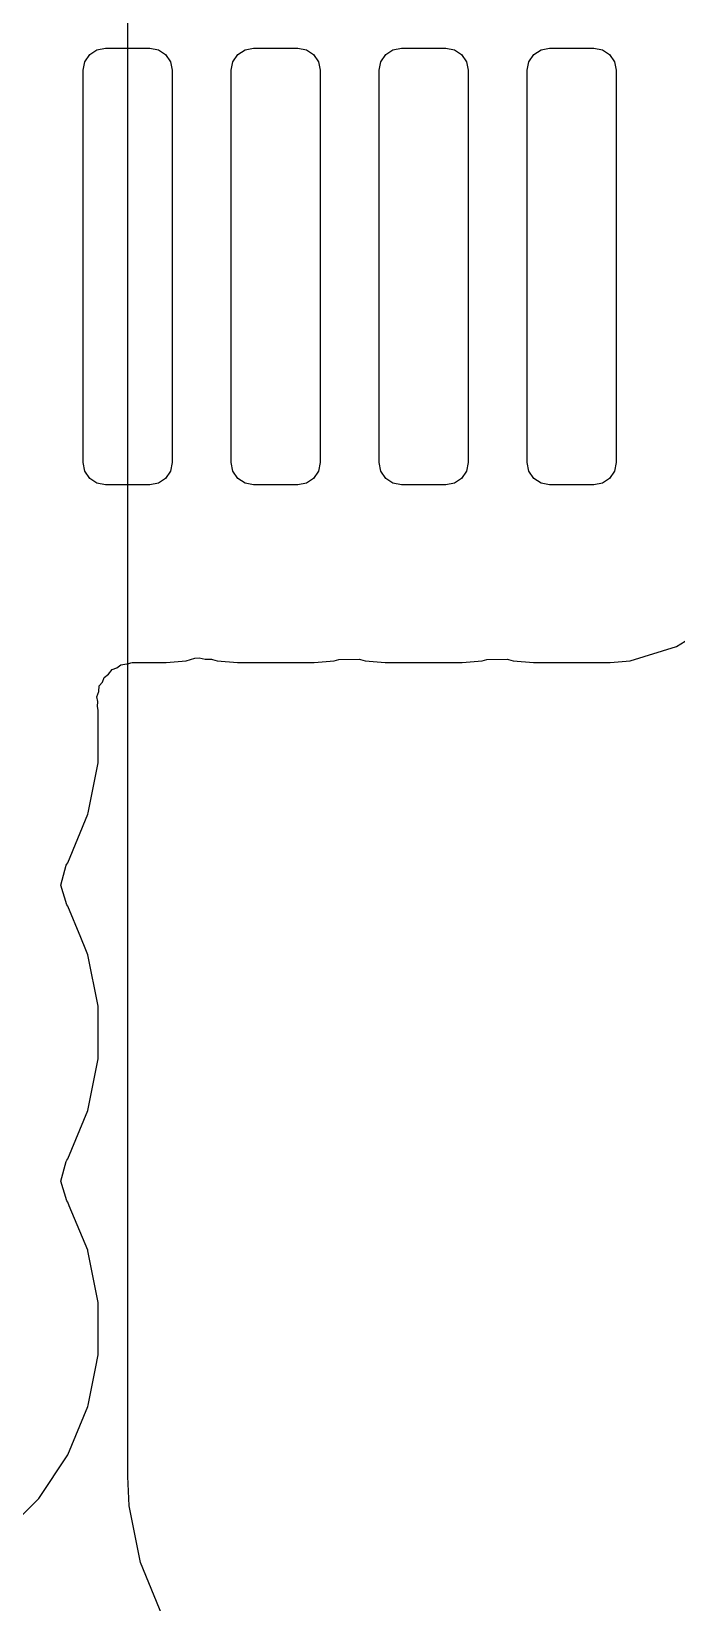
# Model space of a CAD drawing. Header units: inches. Extents: x 1.3 to 5.24, y -7.03 to -1.12.
# Drawn here: x 3.9833 to 4.0691, y -3.4223 to -3.2133 of the extents above; entities that cross this region are included whole.
import ezdxf

# ---------------------------------------------------------------- set-up
doc = ezdxf.new("R2010")
doc.units = ezdxf.units.IN
doc.header["$MEASUREMENT"] = 0
for name, color, linetype, true_color in [('F.Cu', 13, 'CONTINUOUS', 0xc83434), ('F.Mask', 201, 'CONTINUOUS', 0xd864ff), ('F.Paste', 253, 'CONTINUOUS', 0xb4a09a), ('In2.Cu', 33, 'CONTINUOUS', 0xce7d2c)]:
    doc.layers.add(name, color=color, linetype=linetype, true_color=true_color)

msp = doc.modelspace()

# ---------------------------------------------------------------- linework, layer by layer
at = {"layer": 'F.Cu', "linetype": 'CONTINUOUS'}
for p, q in [((3.99016, -3.2185), (3.99038, -3.21737)), ((3.99038, -3.21737), (3.99102, -3.21642)), ((3.99102, -3.21642), (3.99198, -3.21578)), ((3.99198, -3.21578), (3.99311, -3.21555)), ((3.99311, -3.21555), (3.99902, -3.21555)), ((3.99902, -3.21555), (4.00015, -3.21578)), ((4.00015, -3.21578), (4.0011, -3.21642)), ((4.0011, -3.21642), (4.00174, -3.21737)), ((4.00174, -3.21737), (4.00197, -3.2185)), ((4.00984, -3.2185), (4.01007, -3.21737)), ((4.01007, -3.21737), (4.01071, -3.21642)), ((4.01071, -3.21642), (4.01167, -3.21578)), ((4.01167, -3.21578), (4.0128, -3.21555)), ((4.0128, -3.21555), (4.0187, -3.21555)), ((4.0187, -3.21555), (4.01983, -3.21578)), ((4.01983, -3.21578), (4.02079, -3.21642)), ((4.02079, -3.21642), (4.02143, -3.21737)), ((4.02143, -3.21737), (4.02165, -3.2185)), ((4.02953, -3.2185), (4.02975, -3.21737)), ((4.02975, -3.21737), (4.03039, -3.21642)), ((4.03039, -3.21642), (4.03135, -3.21578)), ((4.03135, -3.21578), (4.03248, -3.21555)), ((4.03248, -3.21555), (4.03839, -3.21555)), ((4.03839, -3.21555), (4.03952, -3.21578)), ((4.03952, -3.21578), (4.04047, -3.21642)), ((4.04047, -3.21642), (4.04111, -3.21737)), ((4.04111, -3.21737), (4.04134, -3.2185)), ((4.04921, -3.2185), (4.04944, -3.21737)), ((4.04944, -3.21737), (4.05008, -3.21642)), ((4.05008, -3.21642), (4.05104, -3.21578)), ((4.05104, -3.21578), (4.05217, -3.21555)), ((4.05217, -3.21555), (4.05807, -3.21555)), ((4.05807, -3.21555), (4.0592, -3.21578)), ((4.0592, -3.21578), (4.06016, -3.21642)), ((4.06016, -3.21642), (4.0608, -3.21737)), ((4.0608, -3.21737), (4.06102, -3.2185)), ((3.99016, -3.27067), (3.99016, -3.2185)), ((4.00197, -3.2185), (4.00197, -3.27067)), ((4.00984, -3.27067), (4.00984, -3.2185)), ((4.02165, -3.2185), (4.02165, -3.27067)), ((4.02953, -3.27067), (4.02953, -3.2185)), ((4.04134, -3.2185), (4.04134, -3.27067)), ((4.04921, -3.27067), (4.04921, -3.2185)), ((4.06102, -3.2185), (4.06102, -3.27067)), ((3.99038, -3.2718), (3.99016, -3.27067)), ((4.00197, -3.27067), (4.00174, -3.2718)), ((4.01007, -3.2718), (4.00984, -3.27067)), ((4.02165, -3.27067), (4.02143, -3.2718)), ((4.02975, -3.2718), (4.02953, -3.27067)), ((4.04134, -3.27067), (4.04111, -3.2718)), ((4.04944, -3.2718), (4.04921, -3.27067)), ((4.06102, -3.27067), (4.0608, -3.2718)), ((3.99102, -3.27276), (3.99038, -3.2718)), ((3.99198, -3.2734), (3.99102, -3.27276)), ((3.99311, -3.27362), (3.99198, -3.2734)), ((3.99902, -3.27362), (3.99311, -3.27362)), ((4.00015, -3.2734), (3.99902, -3.27362)), ((4.0011, -3.27276), (4.00015, -3.2734)), ((4.00174, -3.2718), (4.0011, -3.27276)), ((4.01071, -3.27276), (4.01007, -3.2718)), ((4.01167, -3.2734), (4.01071, -3.27276)), ((4.0128, -3.27362), (4.01167, -3.2734)), ((4.0187, -3.27362), (4.0128, -3.27362)), ((4.01983, -3.2734), (4.0187, -3.27362)), ((4.02079, -3.27276), (4.01983, -3.2734)), ((4.02143, -3.2718), (4.02079, -3.27276)), ((4.03039, -3.27276), (4.02975, -3.2718)), ((4.03135, -3.2734), (4.03039, -3.27276)), ((4.03248, -3.27362), (4.03135, -3.2734)), ((4.03839, -3.27362), (4.03248, -3.27362)), ((4.03952, -3.2734), (4.03839, -3.27362)), ((4.04047, -3.27276), (4.03952, -3.2734)), ((4.04111, -3.2718), (4.04047, -3.27276)), ((4.05008, -3.27276), (4.04944, -3.2718)), ((4.05104, -3.2734), (4.05008, -3.27276)), ((4.05217, -3.27362), (4.05104, -3.2734)), ((4.05807, -3.27362), (4.05217, -3.27362)), ((4.0592, -3.2734), (4.05807, -3.27362)), ((4.06016, -3.27276), (4.0592, -3.2734)), ((4.0608, -3.2718), (4.06016, -3.27276)), ((4.06907, -3.2951), (4.07136, -3.29371)), ((4.00384, -3.29702), (4.00499, -3.29666)), ((4.00499, -3.29666), (4.00555, -3.29662)), ((4.00555, -3.29662), (4.00637, -3.2968)), ((4.00637, -3.2968), (4.0072, -3.29679)), ((4.0072, -3.29679), (4.00736, -3.29683)), ((4.02414, -3.29683), (4.02689, -3.29679)), ((4.02689, -3.29679), (4.02704, -3.29683)), ((4.04382, -3.29683), (4.04657, -3.29679)), ((4.04657, -3.29679), (4.04673, -3.29683)), ((4.0629, -3.29702), (4.06907, -3.2951)), ((3.99293, -3.29922), (3.99352, -3.29878)), ((3.99352, -3.29878), (3.99398, -3.29819)), ((3.99398, -3.29819), (3.99462, -3.29795)), ((3.99462, -3.29795), (3.99513, -3.29757)), ((3.99513, -3.29757), (3.99621, -3.29738)), ((3.99621, -3.29738), (3.99648, -3.29728)), ((3.99648, -3.29728), (3.99666, -3.29726)), ((3.99666, -3.29726), (4.00117, -3.29726)), ((4.00117, -3.29726), (4.00384, -3.29702)), ((4.00736, -3.29683), (4.00797, -3.29702)), ((4.00797, -3.29702), (4.01065, -3.29726)), ((4.01065, -3.29726), (4.01065, -3.29726)), ((4.01065, -3.29726), (4.02085, -3.29726)), ((4.02085, -3.29726), (4.02353, -3.29702)), ((4.02085, -3.29726), (4.02085, -3.29726)), ((4.02353, -3.29702), (4.02414, -3.29683)), ((4.02704, -3.29683), (4.02765, -3.29702)), ((4.02765, -3.29702), (4.03033, -3.29726)), ((4.03033, -3.29726), (4.03033, -3.29726)), ((4.03033, -3.29726), (4.04054, -3.29726)), ((4.04054, -3.29726), (4.04321, -3.29702)), ((4.04054, -3.29726), (4.04054, -3.29726)), ((4.04321, -3.29702), (4.04382, -3.29683)), ((4.04673, -3.29683), (4.04734, -3.29702)), ((4.04734, -3.29702), (4.05002, -3.29726)), ((4.05002, -3.29726), (4.05002, -3.29726)), ((4.05002, -3.29726), (4.06022, -3.29726)), ((4.06022, -3.29726), (4.0629, -3.29702)), ((4.06022, -3.29726), (4.06022, -3.29726)), ((3.99223, -3.3011), (3.99229, -3.30036)), ((3.99229, -3.30036), (3.9927, -3.29984)), ((3.9927, -3.29984), (3.99293, -3.29922)), ((3.99197, -3.3018), (3.99223, -3.3011)), ((3.99211, -3.30244), (3.99197, -3.3018)), ((3.99205, -3.3031), (3.99211, -3.30244)), ((3.99215, -3.30359), (3.99205, -3.3031)), ((3.99215, -3.31058), (3.99215, -3.30359)), ((3.99082, -3.31724), (3.99215, -3.31058)), ((3.99215, -3.31058), (3.99215, -3.31058)), ((3.98811, -3.32388), (3.99078, -3.31743)), ((3.99078, -3.31743), (3.99082, -3.31724)), ((3.98799, -3.32406), (3.98811, -3.32388)), ((3.98717, -3.32686), (3.9879, -3.32421)), ((3.9879, -3.32421), (3.98799, -3.32406)), ((3.98799, -3.32948), (3.98717, -3.32686)), ((3.98811, -3.32966), (3.98799, -3.32948)), ((3.98983, -3.33382), (3.98811, -3.32966)), ((3.98811, -3.32966), (3.98811, -3.32966)), ((3.98811, -3.32966), (3.98811, -3.32966)), ((3.99051, -3.33545), (3.98983, -3.33382)), ((3.99078, -3.33612), (3.99051, -3.33545)), ((3.99215, -3.34296), (3.99078, -3.33612)), ((3.99078, -3.33612), (3.99078, -3.33612)), ((3.99215, -3.34995), (3.99215, -3.34296)), ((3.99215, -3.34296), (3.99215, -3.34296)), ((3.99215, -3.34296), (3.99215, -3.34296)), ((3.99078, -3.3568), (3.99215, -3.34995)), ((3.98811, -3.36325), (3.99078, -3.3568)), ((3.98717, -3.36623), (3.9879, -3.36358)), ((3.9879, -3.36358), (3.98799, -3.36343)), ((3.98799, -3.36343), (3.98811, -3.36325)), ((3.98799, -3.36885), (3.98717, -3.36623)), ((3.98811, -3.36903), (3.98799, -3.36885)), ((3.9883, -3.3695), (3.98811, -3.36903)), ((3.98811, -3.36903), (3.98811, -3.36903)), ((3.98811, -3.36903), (3.98811, -3.36903)), ((3.99075, -3.37541), (3.9883, -3.3695)), ((3.99078, -3.37549), (3.99075, -3.37541)), ((3.99215, -3.38233), (3.99078, -3.37549)), ((3.99078, -3.37549), (3.99078, -3.37549)), ((3.99215, -3.38932), (3.99215, -3.38233)), ((3.99215, -3.38233), (3.99215, -3.38233)), ((3.99215, -3.38233), (3.99215, -3.38233)), ((3.99179, -3.39111), (3.99215, -3.38932)), ((3.99082, -3.39601), (3.99179, -3.39111)), ((3.98811, -3.40262), (3.99078, -3.39617)), ((3.99078, -3.39617), (3.99082, -3.39601)), ((3.98423, -3.40843), (3.98811, -3.40262)), ((3.97929, -3.41336), (3.98423, -3.40843))]:
    msp.add_line(p, q, dxfattribs=at)
at = {"layer": 'F.Mask', "linetype": 'CONTINUOUS'}
for p, q in [((3.99016, -3.2185), (3.99038, -3.21737)), ((3.99038, -3.21737), (3.99102, -3.21642)), ((3.99102, -3.21642), (3.99198, -3.21578)), ((3.99198, -3.21578), (3.99311, -3.21555)), ((3.99311, -3.21555), (3.99902, -3.21555)), ((3.99902, -3.21555), (4.00015, -3.21578)), ((4.00015, -3.21578), (4.0011, -3.21642)), ((4.0011, -3.21642), (4.00174, -3.21737)), ((4.00174, -3.21737), (4.00197, -3.2185)), ((4.00984, -3.2185), (4.01007, -3.21737)), ((4.01007, -3.21737), (4.01071, -3.21642)), ((4.01071, -3.21642), (4.01167, -3.21578)), ((4.01167, -3.21578), (4.0128, -3.21555)), ((4.0128, -3.21555), (4.0187, -3.21555)), ((4.0187, -3.21555), (4.01983, -3.21578)), ((4.01983, -3.21578), (4.02079, -3.21642)), ((4.02079, -3.21642), (4.02143, -3.21737)), ((4.02143, -3.21737), (4.02165, -3.2185)), ((4.02953, -3.2185), (4.02975, -3.21737)), ((4.02975, -3.21737), (4.03039, -3.21642)), ((4.03039, -3.21642), (4.03135, -3.21578)), ((4.03135, -3.21578), (4.03248, -3.21555)), ((4.03248, -3.21555), (4.03839, -3.21555)), ((4.03839, -3.21555), (4.03952, -3.21578)), ((4.03952, -3.21578), (4.04047, -3.21642)), ((4.04047, -3.21642), (4.04111, -3.21737)), ((4.04111, -3.21737), (4.04134, -3.2185)), ((4.04921, -3.2185), (4.04944, -3.21737)), ((4.04944, -3.21737), (4.05008, -3.21642)), ((4.05008, -3.21642), (4.05104, -3.21578)), ((4.05104, -3.21578), (4.05217, -3.21555)), ((4.05217, -3.21555), (4.05807, -3.21555)), ((4.05807, -3.21555), (4.0592, -3.21578)), ((4.0592, -3.21578), (4.06016, -3.21642)), ((4.06016, -3.21642), (4.0608, -3.21737)), ((4.0608, -3.21737), (4.06102, -3.2185)), ((3.99016, -3.27067), (3.99016, -3.2185)), ((4.00197, -3.2185), (4.00197, -3.27067)), ((4.00984, -3.27067), (4.00984, -3.2185)), ((4.02165, -3.2185), (4.02165, -3.27067)), ((4.02953, -3.27067), (4.02953, -3.2185)), ((4.04134, -3.2185), (4.04134, -3.27067)), ((4.04921, -3.27067), (4.04921, -3.2185)), ((4.06102, -3.2185), (4.06102, -3.27067)), ((3.99038, -3.2718), (3.99016, -3.27067)), ((4.00197, -3.27067), (4.00174, -3.2718)), ((4.01007, -3.2718), (4.00984, -3.27067)), ((4.02165, -3.27067), (4.02143, -3.2718)), ((4.02975, -3.2718), (4.02953, -3.27067)), ((4.04134, -3.27067), (4.04111, -3.2718)), ((4.04944, -3.2718), (4.04921, -3.27067)), ((4.06102, -3.27067), (4.0608, -3.2718)), ((3.99102, -3.27276), (3.99038, -3.2718)), ((3.99198, -3.2734), (3.99102, -3.27276)), ((3.99311, -3.27362), (3.99198, -3.2734)), ((3.99902, -3.27362), (3.99311, -3.27362)), ((4.00015, -3.2734), (3.99902, -3.27362)), ((4.0011, -3.27276), (4.00015, -3.2734)), ((4.00174, -3.2718), (4.0011, -3.27276)), ((4.01071, -3.27276), (4.01007, -3.2718)), ((4.01167, -3.2734), (4.01071, -3.27276)), ((4.0128, -3.27362), (4.01167, -3.2734)), ((4.0187, -3.27362), (4.0128, -3.27362)), ((4.01983, -3.2734), (4.0187, -3.27362)), ((4.02079, -3.27276), (4.01983, -3.2734)), ((4.02143, -3.2718), (4.02079, -3.27276)), ((4.03039, -3.27276), (4.02975, -3.2718)), ((4.03135, -3.2734), (4.03039, -3.27276)), ((4.03248, -3.27362), (4.03135, -3.2734)), ((4.03839, -3.27362), (4.03248, -3.27362)), ((4.03952, -3.2734), (4.03839, -3.27362)), ((4.04047, -3.27276), (4.03952, -3.2734)), ((4.04111, -3.2718), (4.04047, -3.27276)), ((4.05008, -3.27276), (4.04944, -3.2718)), ((4.05104, -3.2734), (4.05008, -3.27276)), ((4.05217, -3.27362), (4.05104, -3.2734)), ((4.05807, -3.27362), (4.05217, -3.27362)), ((4.0592, -3.2734), (4.05807, -3.27362)), ((4.06016, -3.27276), (4.0592, -3.2734)), ((4.0608, -3.2718), (4.06016, -3.27276))]:
    msp.add_line(p, q, dxfattribs=at)
at = {"layer": 'F.Paste', "linetype": 'CONTINUOUS'}
for p, q in [((3.99016, -3.2185), (3.99038, -3.21737)), ((3.99038, -3.21737), (3.99102, -3.21642)), ((3.99102, -3.21642), (3.99198, -3.21578)), ((3.99198, -3.21578), (3.99311, -3.21555)), ((3.99311, -3.21555), (3.99902, -3.21555)), ((3.99902, -3.21555), (4.00015, -3.21578)), ((4.00015, -3.21578), (4.0011, -3.21642)), ((4.0011, -3.21642), (4.00174, -3.21737)), ((4.00174, -3.21737), (4.00197, -3.2185)), ((4.00984, -3.2185), (4.01007, -3.21737)), ((4.01007, -3.21737), (4.01071, -3.21642)), ((4.01071, -3.21642), (4.01167, -3.21578)), ((4.01167, -3.21578), (4.0128, -3.21555)), ((4.0128, -3.21555), (4.0187, -3.21555)), ((4.0187, -3.21555), (4.01983, -3.21578)), ((4.01983, -3.21578), (4.02079, -3.21642)), ((4.02079, -3.21642), (4.02143, -3.21737)), ((4.02143, -3.21737), (4.02165, -3.2185)), ((4.02953, -3.2185), (4.02975, -3.21737)), ((4.02975, -3.21737), (4.03039, -3.21642)), ((4.03039, -3.21642), (4.03135, -3.21578)), ((4.03135, -3.21578), (4.03248, -3.21555)), ((4.03248, -3.21555), (4.03839, -3.21555)), ((4.03839, -3.21555), (4.03952, -3.21578)), ((4.03952, -3.21578), (4.04047, -3.21642)), ((4.04047, -3.21642), (4.04111, -3.21737)), ((4.04111, -3.21737), (4.04134, -3.2185)), ((4.04921, -3.2185), (4.04944, -3.21737)), ((4.04944, -3.21737), (4.05008, -3.21642)), ((4.05008, -3.21642), (4.05104, -3.21578)), ((4.05104, -3.21578), (4.05217, -3.21555)), ((4.05217, -3.21555), (4.05807, -3.21555)), ((4.05807, -3.21555), (4.0592, -3.21578)), ((4.0592, -3.21578), (4.06016, -3.21642)), ((4.06016, -3.21642), (4.0608, -3.21737)), ((4.0608, -3.21737), (4.06102, -3.2185)), ((3.99016, -3.27067), (3.99016, -3.2185)), ((4.00197, -3.2185), (4.00197, -3.27067)), ((4.00984, -3.27067), (4.00984, -3.2185)), ((4.02165, -3.2185), (4.02165, -3.27067)), ((4.02953, -3.27067), (4.02953, -3.2185)), ((4.04134, -3.2185), (4.04134, -3.27067)), ((4.04921, -3.27067), (4.04921, -3.2185)), ((4.06102, -3.2185), (4.06102, -3.27067)), ((3.99038, -3.2718), (3.99016, -3.27067)), ((4.00197, -3.27067), (4.00174, -3.2718)), ((4.01007, -3.2718), (4.00984, -3.27067)), ((4.02165, -3.27067), (4.02143, -3.2718)), ((4.02975, -3.2718), (4.02953, -3.27067)), ((4.04134, -3.27067), (4.04111, -3.2718)), ((4.04944, -3.2718), (4.04921, -3.27067)), ((4.06102, -3.27067), (4.0608, -3.2718)), ((3.99102, -3.27276), (3.99038, -3.2718)), ((3.99198, -3.2734), (3.99102, -3.27276)), ((3.99311, -3.27362), (3.99198, -3.2734)), ((3.99902, -3.27362), (3.99311, -3.27362)), ((4.00015, -3.2734), (3.99902, -3.27362)), ((4.0011, -3.27276), (4.00015, -3.2734)), ((4.00174, -3.2718), (4.0011, -3.27276)), ((4.01071, -3.27276), (4.01007, -3.2718)), ((4.01167, -3.2734), (4.01071, -3.27276)), ((4.0128, -3.27362), (4.01167, -3.2734)), ((4.0187, -3.27362), (4.0128, -3.27362)), ((4.01983, -3.2734), (4.0187, -3.27362)), ((4.02079, -3.27276), (4.01983, -3.2734)), ((4.02143, -3.2718), (4.02079, -3.27276)), ((4.03039, -3.27276), (4.02975, -3.2718)), ((4.03135, -3.2734), (4.03039, -3.27276)), ((4.03248, -3.27362), (4.03135, -3.2734)), ((4.03839, -3.27362), (4.03248, -3.27362)), ((4.03952, -3.2734), (4.03839, -3.27362)), ((4.04047, -3.27276), (4.03952, -3.2734)), ((4.04111, -3.2718), (4.04047, -3.27276)), ((4.05008, -3.27276), (4.04944, -3.2718)), ((4.05104, -3.2734), (4.05008, -3.27276)), ((4.05217, -3.27362), (4.05104, -3.2734)), ((4.05807, -3.27362), (4.05217, -3.27362)), ((4.0592, -3.2734), (4.05807, -3.27362)), ((4.06016, -3.27276), (4.0592, -3.2734)), ((4.0608, -3.2718), (4.06016, -3.27276))]:
    msp.add_line(p, q, dxfattribs=at)
at = {"layer": 'In2.Cu', "linetype": 'CONTINUOUS'}
for p, q in [((3.99606, -3.40551), (3.99606, -2.73622)), ((3.99625, -3.40937), (3.99606, -3.40551)), ((3.99776, -3.41694), (3.99625, -3.40937)), ((4.00071, -3.42407), (3.99776, -3.41694))]:
    msp.add_line(p, q, dxfattribs=at)

doc.saveas('drawing.dxf')
